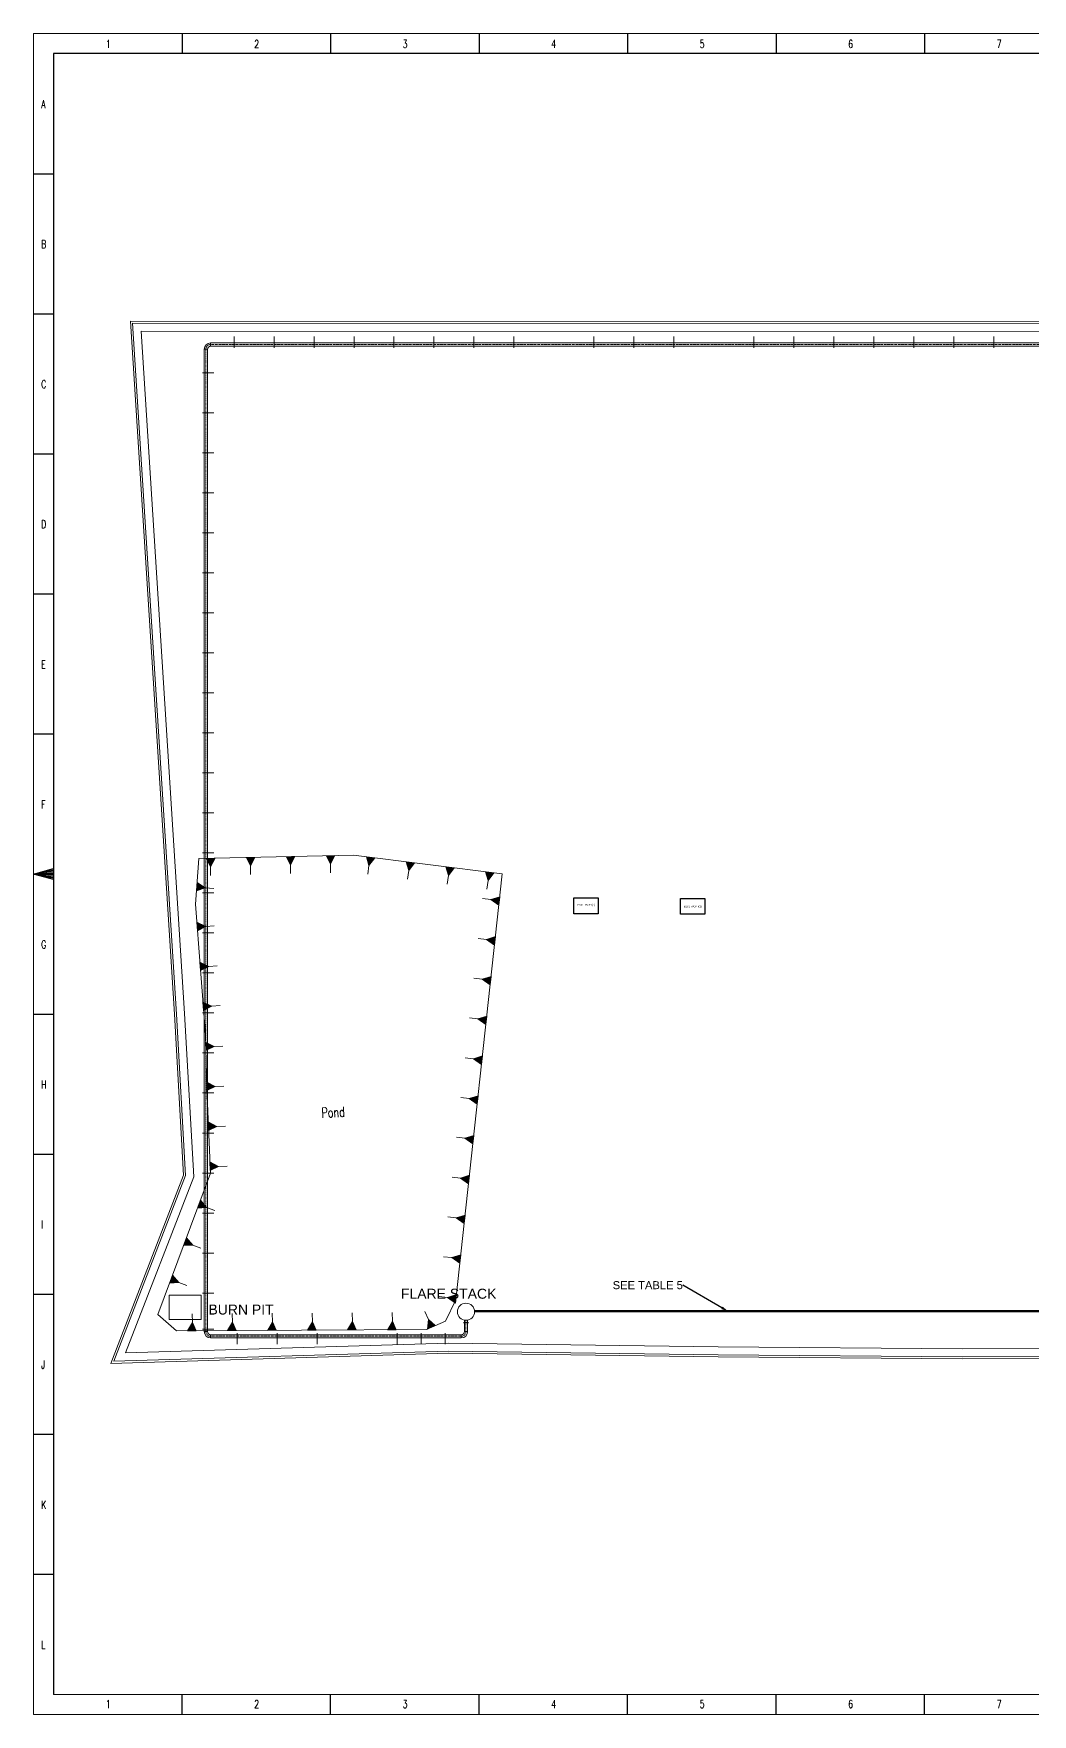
# Model space of a CAD drawing. Header units: inches. Extents: x 19 to 715735, y 34 to 210034.
# Drawn here: x 19 to 124883, y 34 to 210034 of the extents above; entities that cross this region are included whole.
import ezdxf
from ezdxf import colors
from ezdxf.entities.mleader import LeaderData, LeaderLine
from ezdxf.math import Vec2, Vec3

# ---------------------------------------------------------------- set-up
doc = ezdxf.new("R2010")
doc.units = ezdxf.units.IN
doc.header["$MEASUREMENT"] = 0
doc.linetypes.add('DASHDOT2', pattern=[0.5, 0.25, -0.125, 0, -0.125])
for name, color, linetype, lineweight in [('Cable Tray Instruments', 7, 'Continuous', 13), ('Layout', 6, 'Continuous', 20), ('Pond', 4, 'Continuous', 13), ('SKIDS', 3, 'Continuous', 30)]:
    doc.layers.add(name, color=color, linetype=linetype, lineweight=lineweight)
for name, color, linetype in [('cables', 7, 'Continuous'), ('Junction Boxes', 1, 'Continuous'), ('Khal+River+Pond+Ditch', 130, 'Continuous')]:
    doc.layers.add(name, color=color, linetype=linetype)
doc.styles.add('HZTXT', font='txt_qlt.shx', dxfattribs={"width": 0.7, "bigfont": 'hztxt.shx'})
doc.styles.get("Standard").update_dxf_attribs({"font": 'arial.ttf'})
doc.styles.add('TEG BORDER', font='txt_qlt.shx', dxfattribs={"width": 0.7, "bigfont": 'hztxt.shx'})

# ---------------------------------------------------------------- blocks, each defined once
blk = doc.blocks.new('x')
at = {"layer": 'Pond'}
blk.add_hatch(color=252, dxfattribs=at).paths.add_polyline_path([(-0.53, 0), (0.53, 0), (0.07, 1.05)])
at = {"layer": 'Pond', "color": 252}
for p, q in [((0.07, 1.05), (0.07, 2.13)), ((-0.53, 0), (0.07, 1.05)), ((-0.53, 0), (0.53, 0)), ((0.07, 1.05), (0.53, 0))]:
    blk.add_line(p, q, dxfattribs=at)

msp = doc.modelspace()

# ---------------------------------------------------------------- linework, layer by layer
for p, q in [((18581, 210034), (18581, 207534)), ((37144, 210034), (37144, 207534)), ((55706, 210034), (55706, 207534)), ((74269, 210034), (74269, 207534)), ((92831, 210034), (92831, 207534)), ((111394, 210034), (111394, 207534)), ((19, 192534), (2519, 192534)), ((19, 175034), (2519, 175034)), ((19, 157534), (2519, 157534)), ((19, 140034), (2519, 140034)), ((19, 122534), (2519, 122534)), ((2519, 105034), (19, 105034)), ((644, 105034), (1894, 105034)), ((19, 87534), (2519, 87534)), ((19, 70034), (2519, 70034)), ((19, 52534), (2519, 52534)), ((19, 35034), (2519, 35034)), ((19, 17534), (2519, 17534)), ((18581, 34), (18581, 2534)), ((37144, 34), (37144, 2534)), ((55706, 34), (55706, 2534)), ((74269, 34), (74269, 2534)), ((92831, 34), (92831, 2534)), ((111394, 34), (111394, 2534))]:
    msp.add_line(p, q)
at = {"linetype": 'Continuous'}
for p, q in [((244519, 207534), (2519, 207534)), ((2519, 207534), (2519, 2534))]:
    msp.add_line(p, q, dxfattribs=at)
at = {"linetype": 'Continuous', "lineweight": 9}
msp.add_line((2519, 2534), (244519, 2534), dxfattribs=at)
at = {"color": 5, "lineweight": 15}
msp.add_lwpolyline([(19, 210034), (297019, 210034), (297019, 34), (19, 34)], close=True, dxfattribs=at)
at = {"lineweight": 9}
msp.add_lwpolyline([(2519, 207534), (294519, 207534), (294519, 2534), (2519, 2534)], close=True, dxfattribs=at)
msp.add_lwpolyline([(19, 105034), (2519, 105704), (2519, 104364), (19, 105034), (2519, 105537), (2519, 105369), (19, 105034), (2519, 105202), (2519, 104867), (19, 105034), (2519, 104699), (2519, 104532), (19, 105034)])
at = {"layer": 'Cable Tray Instruments', "color": 92}
for p, q in [((55135, 50481), (147801, 50481)), ((55135, 50481), (55735, 50481)), ((55735, 50481), (55735, 50331)), ((56335, 50481), (56335, 50331)), ((56935, 50481), (56935, 50331)), ((57535, 50481), (57535, 50331)), ((58135, 50481), (58135, 50331)), ((58735, 50481), (58735, 50331)), ((59335, 50481), (59335, 50331)), ((59935, 50481), (59935, 50331)), ((60535, 50481), (60535, 50331)), ((61135, 50481), (61135, 50331)), ((61735, 50481), (61735, 50331)), ((61735, 50481), (61735, 50331)), ((62335, 50481), (62335, 50331)), ((62935, 50481), (62935, 50331)), ((63535, 50481), (63535, 50331)), ((64135, 50481), (64135, 50331)), ((64735, 50481), (64735, 50331)), ((65335, 50481), (65335, 50331)), ((65935, 50481), (65935, 50331)), ((66535, 50481), (66535, 50331)), ((67135, 50481), (67135, 50331)), ((67735, 50481), (67735, 50331)), ((67735, 50481), (67735, 50331)), ((68335, 50481), (68335, 50331)), ((68935, 50481), (68935, 50331)), ((69535, 50481), (69535, 50331)), ((70135, 50481), (70135, 50331)), ((70735, 50481), (70735, 50331)), ((71335, 50481), (71335, 50331)), ((71935, 50481), (71935, 50331)), ((72535, 50481), (72535, 50331)), ((73135, 50481), (73135, 50331)), ((73735, 50481), (73735, 50331)), ((73735, 50481), (73735, 50331)), ((74335, 50481), (74335, 50331)), ((74935, 50481), (74935, 50331)), ((75535, 50481), (75535, 50331)), ((76135, 50481), (76135, 50331)), ((76735, 50481), (76735, 50331)), ((77335, 50481), (77335, 50331)), ((77935, 50481), (77935, 50331)), ((78535, 50481), (78535, 50331)), ((79135, 50481), (79135, 50331)), ((79735, 50481), (79735, 50331)), ((79735, 50481), (79735, 50331)), ((80335, 50481), (80335, 50331)), ((80935, 50481), (80935, 50331)), ((81535, 50481), (81535, 50331)), ((82135, 50481), (82135, 50331)), ((82735, 50481), (82735, 50331)), ((83335, 50481), (83335, 50331)), ((83935, 50481), (83935, 50331)), ((84535, 50481), (84535, 50331)), ((85135, 50481), (85135, 50331)), ((85735, 50481), (85735, 50331)), ((85735, 50481), (85735, 50331)), ((86335, 50481), (86335, 50331)), ((86935, 50481), (86935, 50331)), ((87535, 50481), (87535, 50331)), ((88135, 50481), (88135, 50331)), ((88735, 50481), (88735, 50331)), ((89335, 50481), (89335, 50331)), ((89935, 50481), (89935, 50331)), ((90535, 50481), (90535, 50331)), ((91135, 50481), (91135, 50331)), ((91735, 50481), (91735, 50331)), ((91735, 50481), (91735, 50331)), ((92335, 50481), (92335, 50331)), ((92935, 50481), (92935, 50331)), ((93535, 50481), (93535, 50331)), ((94135, 50481), (94135, 50331)), ((94735, 50481), (94735, 50331)), ((95335, 50481), (95335, 50331)), ((95935, 50481), (95935, 50331)), ((96535, 50481), (96535, 50331)), ((97135, 50481), (97135, 50331)), ((97735, 50481), (97735, 50331)), ((97735, 50481), (97735, 50331)), ((98335, 50481), (98335, 50331)), ((98935, 50481), (98935, 50331)), ((99535, 50481), (99535, 50331)), ((100135, 50481), (100135, 50331)), ((100735, 50481), (100735, 50331)), ((101335, 50481), (101335, 50331)), ((101935, 50481), (101935, 50331)), ((102535, 50481), (102535, 50331)), ((103135, 50481), (103135, 50331)), ((103735, 50481), (103735, 50331)), ((103735, 50481), (103735, 50331)), ((104335, 50481), (104335, 50331)), ((104935, 50481), (104935, 50331)), ((105535, 50481), (105535, 50331)), ((106135, 50481), (106135, 50331)), ((106735, 50481), (106735, 50331)), ((107335, 50481), (107335, 50331)), ((107935, 50481), (107935, 50331)), ((108535, 50481), (108535, 50331)), ((109135, 50481), (109135, 50331)), ((109735, 50481), (109735, 50331)), ((109735, 50481), (109735, 50331)), ((110335, 50481), (110335, 50331)), ((110935, 50481), (110935, 50331)), ((111535, 50481), (111535, 50331)), ((112135, 50481), (112135, 50331)), ((112735, 50481), (112735, 50331)), ((113335, 50481), (113335, 50331)), ((113935, 50481), (113935, 50331)), ((114535, 50481), (114535, 50331)), ((115135, 50481), (115135, 50331)), ((115735, 50481), (115735, 50331)), ((115735, 50481), (115735, 50331)), ((116335, 50481), (116335, 50331)), ((116935, 50481), (116935, 50331)), ((117535, 50481), (117535, 50331)), ((118735, 50481), (118735, 50331)), ((119335, 50481), (119335, 50331)), ((119935, 50481), (119935, 50331)), ((120535, 50481), (120535, 50331)), ((121135, 50481), (121135, 50331)), ((121735, 50481), (121735, 50331)), ((121735, 50481), (121735, 50331)), ((122335, 50481), (122335, 50331)), ((122935, 50481), (122935, 50331)), ((123535, 50481), (123535, 50331)), ((124135, 50481), (124135, 50331)), ((124735, 50481), (124735, 50331)), ((55135, 50331), (148191, 50331))]:
    msp.add_line(p, q, dxfattribs=at)
at = {"layer": 'cables'}
msp.add_lwpolyline([(55169, 50413), (147844, 50413), (147844, 50392), (55169, 50392)], close=True, dxfattribs=at)
at = {"layer": 'Junction Boxes'}
for points in [[(67573, 102045), (70593, 102045), (70593, 100075), (67573, 100075)], [(80909, 101974), (83929, 101974), (83929, 100003), (80909, 100003)]]:
    msp.add_lwpolyline(points, close=True, dxfattribs=at)
at = {"layer": 'Khal+River+Pond+Ditch', "color": 252, "lineweight": 20}
msp.add_lwpolyline([(15564, 49984), (17885, 47955), (49142, 48122), (51497, 49173), (52798, 51818), (58599, 105058), (40027, 107374), (20684, 106966), (20267, 101281), (21496, 84938), (21686, 78269), (22123, 67635), (15564, 49984)], dxfattribs=at)
at = {"layer": 'Layout', "color": 252}
for p, q in [((21352, 170592), (21352, 47872)), ((21352, 170592), (21752, 170592)), ((21752, 170592), (21752, 47872)), ((22152, 171392), (144874, 171392)), ((22152, 170992), (22152, 171392)), ((22152, 170992), (144874, 170992)), ((25074, 170792), (25074, 172192)), ((30074, 170792), (30074, 172192)), ((35074, 170792), (35074, 172192)), ((40074, 170792), (40074, 172192)), ((45074, 170792), (45074, 172192)), ((50074, 170792), (50074, 172192)), ((55074, 170792), (55074, 172192)), ((60074, 170792), (60074, 172192)), ((70074, 170792), (70074, 172192)), ((75074, 170792), (75074, 172192)), ((75074, 170792), (75074, 172192)), ((80074, 170792), (80074, 172192)), ((90074, 170792), (90074, 172192)), ((95074, 170792), (95074, 172192)), ((100074, 170792), (100074, 172192)), ((105074, 170792), (105074, 172192)), ((110074, 170792), (110074, 172192)), ((115074, 170792), (115074, 172192)), ((120074, 170792), (120074, 172192)), ((21152, 167672), (22552, 167672)), ((21152, 162672), (22552, 162672)), ((21152, 157672), (22552, 157672)), ((21152, 152672), (22552, 152672)), ((21152, 147672), (22552, 147672)), ((21152, 142672), (22552, 142672)), ((21152, 137672), (22552, 137672)), ((21152, 132672), (22552, 132672)), ((21152, 132672), (22552, 132672)), ((21152, 127672), (22552, 127672)), ((21152, 122672), (22552, 122672)), ((21152, 117672), (22552, 117672)), ((21152, 112672), (22552, 112672)), ((21152, 107672), (22552, 107672)), ((21152, 102672), (22552, 102672)), ((21152, 97672), (22552, 97672)), ((21152, 92672), (22552, 92672)), ((21152, 92672), (22552, 92672)), ((21152, 87672), (22552, 87672)), ((21152, 82672), (22552, 82672)), ((21152, 77672), (22552, 77672)), ((21152, 72672), (22552, 72672)), ((21152, 67672), (22552, 67672)), ((21152, 62672), (22552, 62672)), ((21152, 57672), (22552, 57672)), ((21152, 52672), (22552, 52672)), ((54374, 49016), (53774, 49016)), ((53774, 48981), (53774, 49016)), ((54374, 48981), (53774, 48981)), ((54374, 48971), (53774, 48971)), ((53774, 48936), (53774, 48971)), ((54374, 48936), (53774, 48936)), ((53874, 49016), (53874, 49290)), ((53874, 47872), (53874, 48936)), ((54274, 49016), (54274, 49290)), ((54274, 47872), (54274, 48936)), ((54374, 48981), (54374, 49016)), ((54374, 48936), (54374, 48971)), ((21152, 48172), (22552, 48172)), ((21352, 47872), (21752, 47872)), ((53474, 47472), (22152, 47472)), ((22152, 47472), (22152, 47072)), ((53474, 47072), (22152, 47072)), ((25474, 46272), (25474, 47672)), ((30474, 46272), (30474, 47672)), ((35474, 46272), (35474, 47672)), ((45474, 46272), (45474, 47672)), ((48474, 46272), (48474, 47672)), ((51474, 46272), (51474, 47672)), ((53474, 47472), (53474, 47072)), ((54274, 47872), (53874, 47872))]:
    msp.add_line(p, q, dxfattribs=at)
at = {"layer": 'Layout', "color": 252, "linetype": 'DASHDOT2'}
for p, q in [((21552, 170592), (21552, 47872)), ((22152, 171192), (144874, 171192)), ((54074, 47872), (54074, 49272)), ((53474, 47272), (22152, 47272))]:
    msp.add_line(p, q, dxfattribs=at)
at = {"layer": 'Layout', "color": 9, "lineweight": 20}
msp.add_lwpolyline([(17654, 87516), (12137, 174090), (129957, 174076), (172948, 174248), (205943, 174090), (207358, 184356), (225230, 179453), (223052, 121365), (222709, 109024), (222399, 102907), (222084, 91053), (221256, 59990), (220849, 44580), (205259, 44723), (116136, 44438), (85604, 44710), (51853, 45181), (9674, 43892), (18775, 67397)], close=True, dxfattribs=at)
msp.add_lwpolyline([(17904, 87531), (12403, 173840), (129958, 173826), (172948, 173998), (206161, 173839), (207567, 184039), (224973, 179265), (222802, 121373), (222459, 109034), (222150, 102916), (221834, 91060), (221006, 59997), (220605, 44832), (205260, 44973), (116137, 44688), (85606, 44960), (51851, 45431), (10043, 44154), (19027, 67357), (17904, 87531)], dxfattribs=at)
msp.add_lwpolyline([(18902, 87591), (13469, 172840), (129960, 172826), (172948, 172998), (207032, 172835), (208402, 182773), (223944, 178510), (221802, 121405), (221460, 109073), (221150, 102955), (220834, 91086), (220007, 60024, 0.0000499), (220007, 60024), (219632, 45841), (205263, 45973), (116140, 45688), (85618, 45960), (51843, 46431), (11520, 45199), (20038, 67197)], format="xyb", close=True, dxfattribs=at)
at = {"layer": 'Layout', "color": 9}
msp.add_lwpolyline([(18902, 87591), (13469, 172840), (129960, 172826), (172948, 172998), (207032, 172835), (208402, 182773), (223944, 178510), (221802, 121405), (221460, 109073), (221150, 102955), (220834, 91086), (220007, 60024, 0.0000499), (220007, 60024), (219632, 45841), (205263, 45973), (116140, 45688), (85618, 45960), (51843, 46431), (11520, 45199), (20038, 67197)], format="xyb", close=True, dxfattribs=at)
at = {"layer": 'Layout', "color": 252}
msp.add_lwpolyline([(16974, 49392), (20974, 49392), (20974, 52392), (16974, 52392)], close=True, dxfattribs=at)
msp.add_circle((54074, 50342), 1071, dxfattribs=at)
for centre, radius, start, end in [((22152, 170592), 800, 90, 180), ((22152, 170592), 400, 90, 180), ((22152, 47872), 800, 180, 270), ((22152, 47872), 400, 180, 270), ((53474, 47872), 400, 270, 0), ((53474, 47872), 800, 270, 0)]:
    msp.add_arc(centre, radius, start, end, dxfattribs=at)
at = {"layer": 'Layout', "color": 252, "linetype": 'DASHDOT2'}
for centre, start, end in [((22152, 170592), 90, 180), ((22152, 47872), 180, 270), ((53474, 47872), 270, 0)]:
    msp.add_arc(centre, 600, start, end, dxfattribs=at)

# ---------------------------------------------------------------- block references
at = {"layer": 'Khal+River+Pond+Ditch', "color": 252, "lineweight": 20}
for p, xscale, yscale, zscale, rotation in [((27167, 107103), 999.9999999999998, 999.9999999999998, 999.9999999999998, 181.2095520330888), ((22169, 106997), 999.9999999999998, 999.9999999999998, 999.9999999999998, 181.2095520330888), ((47110, 106491), 999.9999999999998, 999.9999999999998, 999.9999999999998, 172.8891940907733), ((52071, 105872), 999.9999999999998, 999.9999999999998, 999.9999999999998, 172.8891940907733), ((57033, 105253), 999.9999999999998, 999.9999999999998, 999.9999999999998, 172.8891940907733), ((20427, 103460), 999.9999999999994, 999.9999999999994, 999.9999999999994, 265.8029605112118), ((58228, 101656), 999.9999999999994, 999.9999999999994, 999.9999999999994, 83.78114369175577), ((20478, 98474), 1000, 1000, 1000, 274.3015548485158), ((57687, 96686), 999.9999999999994, 999.9999999999994, 999.9999999999994, 83.78114369175577), ((20853, 93488), 1000, 1000, 1000, 274.3015548485158), ((57145, 91715), 999.9999999999994, 999.9999999999994, 999.9999999999994, 83.78114369175577), ((21228, 88502), 1000, 1000, 1000, 274.3015548485158), ((56604, 86744), 999.9999999999994, 999.9999999999994, 999.9999999999994, 83.78114369175577), ((21537, 83513), 999.9999999999999, 999.9999999999999, 999.9999999999999, 271.6294705689496), ((56062, 81774), 999.9999999999994, 999.9999999999994, 999.9999999999994, 83.78114369175577), ((21679, 78515), 999.9999999999999, 999.9999999999999, 999.9999999999999, 271.6294705689496), ((55520, 76803), 999.9999999999994, 999.9999999999994, 999.9999999999994, 83.78114369175577), ((21881, 73519), 999.9999999999998, 999.9999999999998, 999.9999999999998, 272.3557365251912), ((54979, 71833), 999.9999999999994, 999.9999999999994, 999.9999999999994, 83.78114369175577), ((22087, 68523), 999.9999999999998, 999.9999999999998, 999.9999999999998, 272.3557365251912), ((54437, 66862), 999.9999999999994, 999.9999999999994, 999.9999999999994, 83.78114369175577), ((20691, 63781), 999.9999999999997, 999.9999999999997, 999.9999999999997, 249.6137102172933), ((53895, 61892), 999.9999999999994, 999.9999999999994, 999.9999999999994, 83.78114369175577), ((18950, 59094), 999.9999999999997, 999.9999999999997, 999.9999999999997, 249.6137102172933), ((53354, 56921), 999.9999999999994, 999.9999999999994, 999.9999999999994, 83.78114369175577), ((17208, 54408), 999.9999999999997, 999.9999999999997, 999.9999999999997, 249.6137102172933), ((52812, 51950), 999.9999999999994, 999.9999999999994, 999.9999999999994, 83.78114369175577), ((49744, 48391), 999.9999999999998, 999.9999999999998, 999.9999999999998, 24.06724847874739), ((19802, 47965), 999.9999999999997, 999.9999999999997, 999.9999999999997, 0.3058525164748538), ((24802, 47992), 999.9999999999997, 999.9999999999997, 999.9999999999997, 0.3058525164748538), ((29802, 48019), 999.9999999999997, 999.9999999999997, 999.9999999999997, 0.3058525164748538), ((34802, 48045), 999.9999999999997, 999.9999999999997, 999.9999999999997, 0.3058525164748538), ((39802, 48072), 999.9999999999997, 999.9999999999997, 999.9999999999997, 0.3058525164748538), ((44802, 48099), 999.9999999999997, 999.9999999999997, 999.9999999999997, 0.3058525164748538)]:
    msp.add_blockref('x', p, dxfattribs=dict(at, xscale=xscale, yscale=yscale, zscale=zscale, rotation=rotation))
at = {"layer": 'Khal+River+Pond+Ditch', "color": 9, "lineweight": 20, "xscale": 999.9999999999998, "yscale": 999.9999999999998, "zscale": 999.9999999999998}
for p, rotation in [((32166, 107208), 181.2095520330888), ((37165, 107314), 181.2095520330888), ((42148, 107110), 172.8891940907733)]:
    msp.add_blockref('x', p, dxfattribs=dict(at, rotation=rotation))

# ---------------------------------------------------------------- texts
at = {"color": 9, "lineweight": 20, "style": 'HZTXT', "width": 0.7}
msp.add_text('Pond', height=1250, rotation=2.27433, dxfattribs=at).set_placement((36025, 74576))
at = {"char_height": 1000, "width": 1000, "style": 'TEG BORDER'}
for s, insert, attachment_point in [('1', (9042, 209237), 1), ('2', (27605, 209237), 1), ('3', (46167, 209237), 1), ('4', (64730, 209237), 1), ('5', (83292, 209237), 1), ('6', (101855, 209237), 1), ('7', (120417, 209237), 1), ('A', (974, 201729), 1), ('B', (974, 184229), 1), ('C', (974, 166729), 1), ('D', (974, 149229), 1), ('E', (974, 131729), 1), ('F', (974, 114229), 1), ('G', (974, 96729), 1), ('H', (974, 79229), 1), ('I', (974, 61729), 1), ('J', (974, 44229), 1), ('K', (974, 26729), 1), ('L', (974, 9229), 1), ('1', (9042, 831), 7), ('2', (27605, 831), 7), ('3', (46167, 831), 7), ('4', (64730, 831), 7), ('5', (83292, 831), 7), ('6', (101855, 831), 7), ('7', (120417, 831), 7)]:
    msp.add_mtext(s, dxfattribs=dict(at, insert=insert, attachment_point=attachment_point))
at = {"layer": 'Layout', "color": 252, "char_height": 1250, "attachment_point": 1}
for s, insert in [('FLARE STACK', (45943, 53218)), ('BURN PIT', (21878, 51241))]:
    msp.add_mtext(s, dxfattribs=dict(at, insert=insert))
at = {"layer": 'SKIDS'}
for s, p in [('ESD1-WCP-I(1)', (68001, 101071)), ('ESD2-WCP-I(1)', (81297, 100869))]:
    msp.add_text(s, height=224, rotation=0.00002, dxfattribs=at).set_placement(p)

# ---------------------------------------------------------------- leaders
ml = msp.add_multileader_mtext('Standard')
ml.set_content('SEE TABLE 5', color=256)
ml.set_leader_properties()
ml.build(insert=Vec2(0, 0))
ml.multileader.update_dxf_attribs({"has_dogleg": 0, "dogleg_length": 0.36, "arrow_head_size": 1000})
ctx = ml.context
ctx.base_point, ctx.char_height, ctx.arrow_head_size, ctx.landing_gap_size, ctx.plane_origin = Vec3(72529, 53653), 1000, 1000, 0.09, Vec3(86935, 50331)
ctx.text_align_type = 2
notes = []
notes.append((ctx, [(0, (1, 1, 0), (81185, 53653), (-1, 0), 0.36, [(0, [(86935, 50331)], 0, [])])]))
ctx.mtext.insert, ctx.mtext.alignment, ctx.mtext.flow_direction = Vec3(81185, 54162), 3, 5
for ctx, leaders in notes:
    for number, flags, end, landing, length, lines in leaders:
        leader = LeaderData()
        leader.index, (leader.has_last_leader_line, leader.has_dogleg_vector, leader.attachment_direction) = number, flags
        leader.last_leader_point, leader.dogleg_vector, leader.dogleg_length = Vec3(end), Vec3(landing), length
        for number, points, colour, breaks in lines:
            line = LeaderLine()
            line.index, line.vertices, line.color, line.breaks = number, Vec3.list(points), colors.encode_raw_color(colour), breaks
            leader.lines.append(line)
        ctx.leaders.append(leader)

doc.saveas('drawing.dxf')
